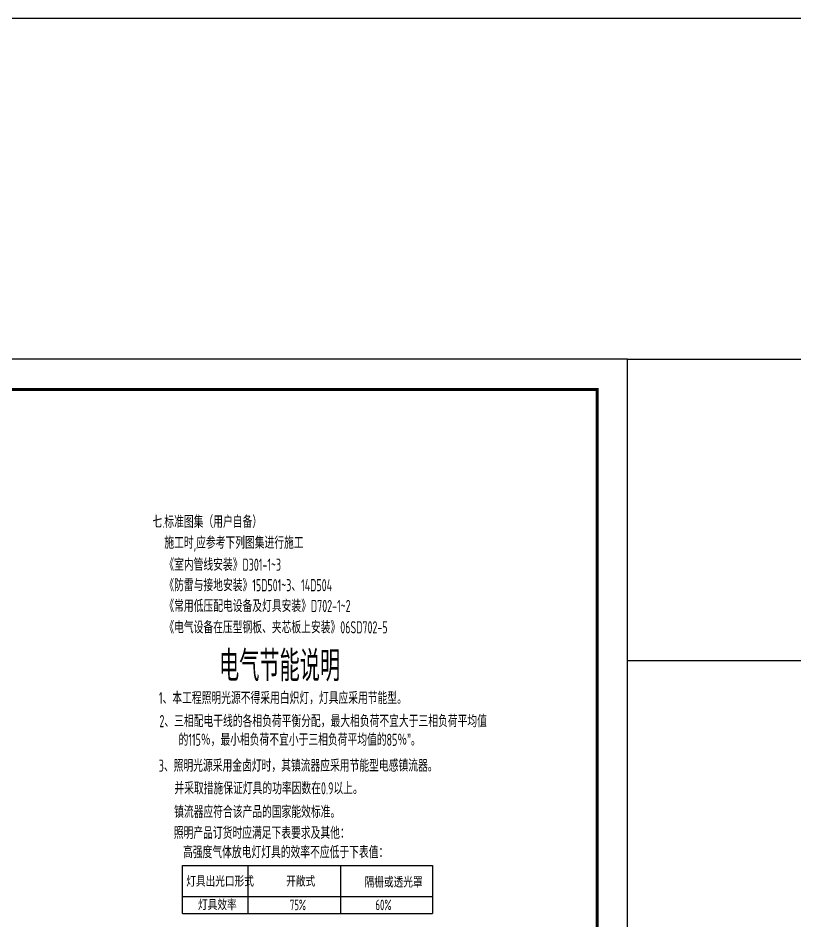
# Model space of a CAD drawing. Extents: x 5394041 to 5729212, y -433068 to -301615.
# Drawn here: x 5480678 to 5506274, y -331350 to -301615 of the extents above; entities that cross this region are included whole.
import ezdxf

# ---------------------------------------------------------------- set-up
doc = ezdxf.new("R2010")
doc.units = 0
doc.header["$LTSCALE"] = 1000
doc.header["$MEASUREMENT"] = 0
doc.layers.get('0').update_dxf_attribs({"linetype": 'CONTINUOUS'})
doc.layers.add('WALL', color=2, linetype='CONTINUOUS')
doc.layers.add('电气', color=3, linetype='CONTINUOUS')
doc.styles.add('sceie', font='sceie.shx', dxfattribs={"width": 0.7, "bigfont": 'sceic.shx'})

msp = doc.modelspace()

# ---------------------------------------------------------------- linework, layer by layer
at = {"color": 1}
msp.add_lwpolyline([(5394041.5, -301614.8), (5684355, -301614.8), (5684355, -433067.9), (5394041.5, -433067.9)], close=True, dxfattribs=at)
at = {"color": 0}
msp.add_lwpolyline([(5441357, -354845.4), (5500757, -354845.4), (5500757, -312845.4), (5441357, -312845.4), (5441357, -354845.4)], dxfattribs=at)
at = {"color": 0, "const_width": 100}
msp.add_lwpolyline([(5499757, -353845.4), (5443857, -353845.4), (5443857, -313845.4), (5499757, -313845.4)], close=True, dxfattribs=at)
at = {"layer": 'WALL'}
msp.add_lwpolyline([(5500757, -312845.4), (5515388.7, -312845.4), (5515388.7, -322788.8), (5500757, -322788.8)], close=True, dxfattribs=at)
at = {"layer": '电气'}
for p, q in [((5486094.9, -329528), (5494330.6, -329528)), ((5486094.9, -331105.1), (5486094.9, -329528)), ((5488263.9, -331105.1), (5488263.9, -329528)), ((5491309.3, -331105.1), (5491309.3, -329528)), ((5494330.6, -329528), (5494330.6, -331105.1)), ((5486094.9, -330547.9), (5494330.6, -330547.9)), ((5486094.9, -331105.1), (5494330.6, -331105.1))]:
    msp.add_line(p, q, dxfattribs=at)

# ---------------------------------------------------------------- texts
at = {"layer": '电气', "style": 'sceie', "width": 0.7}
for s, height, p in [('七.标准图集（用户自备）', 400, (5485106, -318404.1)), ('施工时,应参考下列图集进行施工', 400, (5485497.5, -319094.7)), ('《室内管线安装》D301-1~3', 400, (5485497.5, -319817.5)), ('《防雷与接地安装》15D501~3、14D504', 400, (5485497.5, -320493.1)), ('《常用低压配电设备及灯具安装》D702-1~2', 400, (5485497.5, -321177.2)), ('《电气设备在压型钢板、夹芯板上安装》06SD702-5', 400, (5485497.5, -321880.2)), ('1、本工程照明光源不得采用白炽灯，灯具应采用节能型。', 400, (5485319.8, -324209.2)), ('2、三相配电干线的各相负荷平衡分配，最大相负荷不宜大于三相负荷平均值', 400, (5485336.4, -324968.7)), ('的115％，最小相负荷不宜小于三相负荷平均值的85％”。', 400, (5485967.2, -325583.3)), ('3、照明光源采用金卤灯时，其镇流器应采用节能型电感镇流器。', 400, (5485315.3, -326434.6)), ('并采取措施保证灯具的功率因数在0.9以上。', 400, (5485829.2, -327180.4)), ('镇流器应符合该产品的国家能效标准。', 400, (5485819.3, -327957.5)), ('照明产品订货时应满足下表要求及其他：', 400, (5485809.4, -328650.6)), ('高强度气体放电灯灯具的效率不应低于下表值：', 400, (5486113.8, -329285.9)), ('灯具出光口形式', 350, (5486219.9, -330219.6)), ('开敞式', 350, (5489513.5, -330219.6)), ('隔栅或透光罩', 350, (5492096.5, -330249.5)), ('灯具效率', 350, (5486606.6, -330995.7)), ('75%', 350, (5489632.9, -330995.7)), ('60%', 350, (5492452.9, -330995.7))]:
    msp.add_text(s, height=height, dxfattribs=at).set_placement(p)
at = {"layer": '电气', "color": 2, "style": 'sceie', "width": 0.7}
msp.add_text('电气节能说明', height=1000, dxfattribs=at).set_placement((5487300, -323455.4))

doc.saveas('drawing.dxf')
